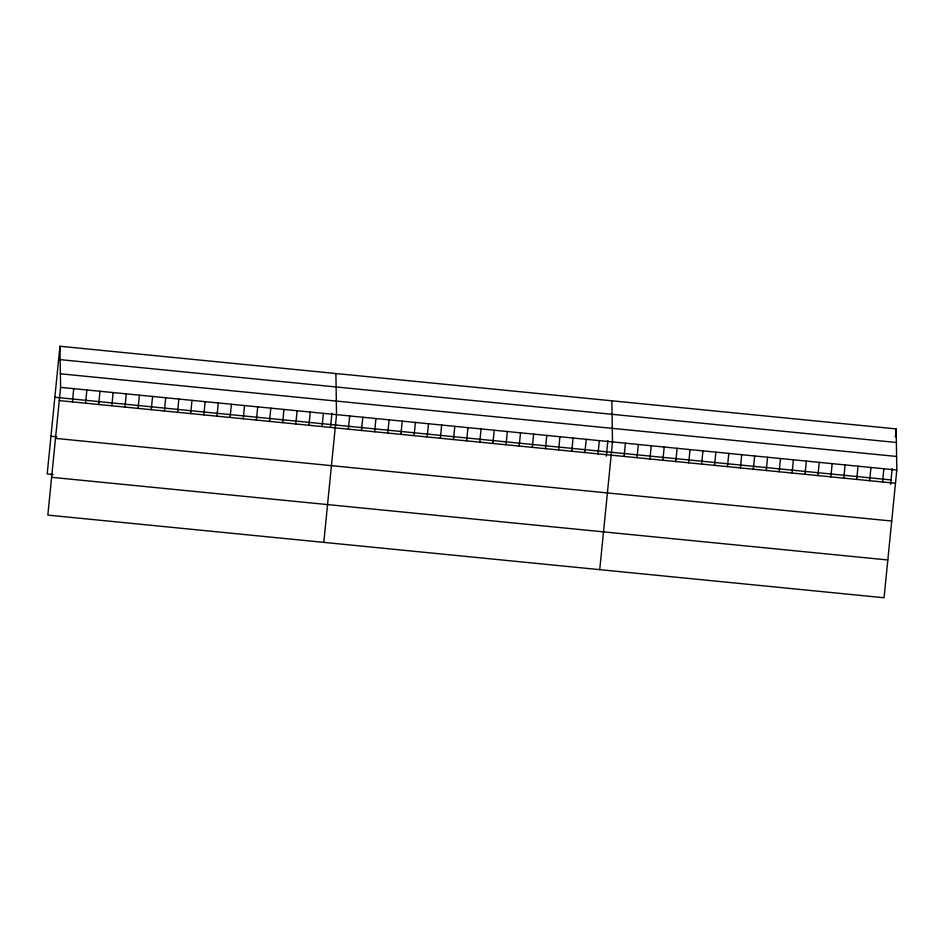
<?xml version="1.0" encoding="UTF-8"?>
<svg xmlns="http://www.w3.org/2000/svg" width="944" height="944" viewBox="0 0 944 944"><rect width="100%" height="100%" fill="white"/><g stroke="black" fill="none" stroke-linecap="round" stroke-linejoin="round"><path stroke-width="1.42" d="M59.944 346.247L60.593 387.37L47.837 515.094L884.056 597.753L896.8 470.029L896.163 428.906L59.944 346.247L47.2 473.971L53.041 474.549M72.405 401.896L73.726 388.668M85.55 403.194L86.872 389.966M98.683 404.492L100.005 391.264M111.829 405.79L113.15 392.562M124.974 407.088L126.295 393.86M138.107 408.398L139.429 395.158M151.252 409.696L152.574 396.468M164.386 410.994L165.707 397.766M177.531 412.292L178.853 399.064M190.676 413.59L191.998 400.362M203.81 414.888L205.131 401.66M216.955 416.186L218.276 402.958M230.088 417.484L231.41 404.256M243.233 418.782L244.555 405.554M256.379 420.08L257.7 406.852M269.512 421.378L270.834 408.15M282.657 422.676L283.979 409.448M295.791 423.986L297.112 410.758M308.936 425.284L310.257 412.056M322.081 426.582L323.403 413.354M330.518 427.42L331.922 413.342M323.792 542.363L336.536 414.652L335.899 373.529M348.36 429.178L349.681 415.95M361.493 430.476L362.815 417.248M374.638 431.774L375.96 418.546M387.783 433.072L389.105 419.844M400.917 434.37L402.238 421.142M414.062 435.668L415.384 422.44M427.195 436.966L428.517 423.738M440.341 438.264L441.662 425.036M453.486 439.574L454.807 426.346M466.619 440.872L467.941 427.644M479.764 442.17L481.086 428.942M492.898 443.468L494.219 430.24M506.043 444.766L507.365 431.538M519.188 446.064L520.51 432.836M532.322 447.362L533.643 434.134M545.467 448.66L546.788 435.432M558.6 449.958L559.922 436.73M571.745 451.256L573.067 438.028M584.891 452.554L586.212 439.326M598.024 453.863L599.346 440.624M606.319 456.141L607.877 440.624M599.735 569.645L612.491 441.934L611.854 400.811M624.09 456.436L625.412 443.208M637.011 457.71L638.333 444.482M649.932 458.985L651.254 445.757M662.865 460.271L664.187 447.043M675.786 461.545L677.108 448.317M688.707 462.82L690.029 449.592M701.628 464.094L702.95 450.866M714.549 465.38L715.871 452.152M727.482 466.655L728.792 453.427M740.403 467.929L741.724 454.701M753.324 469.215L754.645 455.976M766.245 470.49L767.566 457.262M779.166 471.764L780.487 458.536M792.099 473.038L793.408 459.811M805.02 474.325L806.341 461.097M817.941 475.599L819.262 462.371M830.862 476.873L832.183 463.646M843.783 478.148L845.104 464.92M856.715 479.434L858.025 466.206M869.636 480.708L870.958 467.481M882.557 481.983L883.879 468.755M890.64 484.248L892.186 468.731M895.372 436.848L896.163 428.906M58.622 359.475L896.375 442.476M60.381 373.8L896.588 456.459M60.593 387.37L896.8 470.029M54.858 397.259L891.065 479.918M59.271 400.598L895.478 483.257M50.976 436.187L56.817 436.765M55.495 438.382L891.714 521.041M51.613 477.31L887.82 559.969"/></g></svg>
